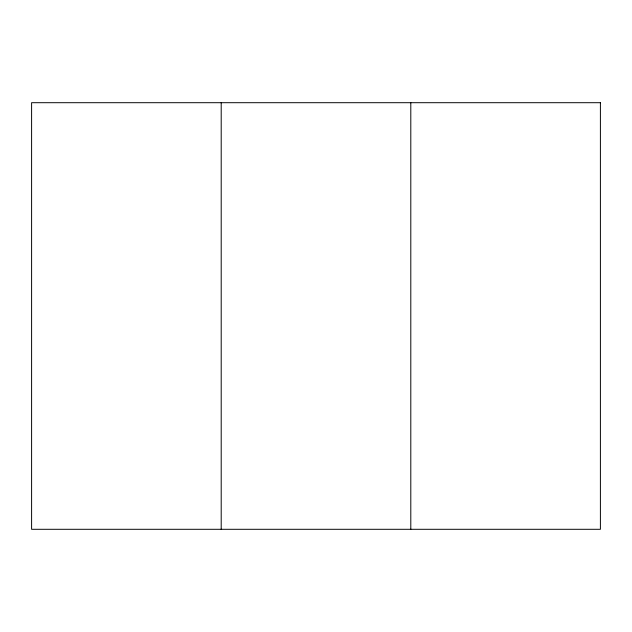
<?xml version="1.0" encoding="UTF-8"?>
<svg xmlns="http://www.w3.org/2000/svg" width="632" height="632" viewBox="0 0 632 632"><rect width="100%" height="100%" fill="white"/><g stroke="black" fill="none" stroke-linecap="round" stroke-linejoin="round"><path stroke-width="0.95" d="M410.8 102.7L410.8 529.3M221.2 102.7L221.2 529.3M600.4 102.7L31.6 102.7L31.6 529.3L600.4 529.3L600.4 102.7"/></g></svg>
